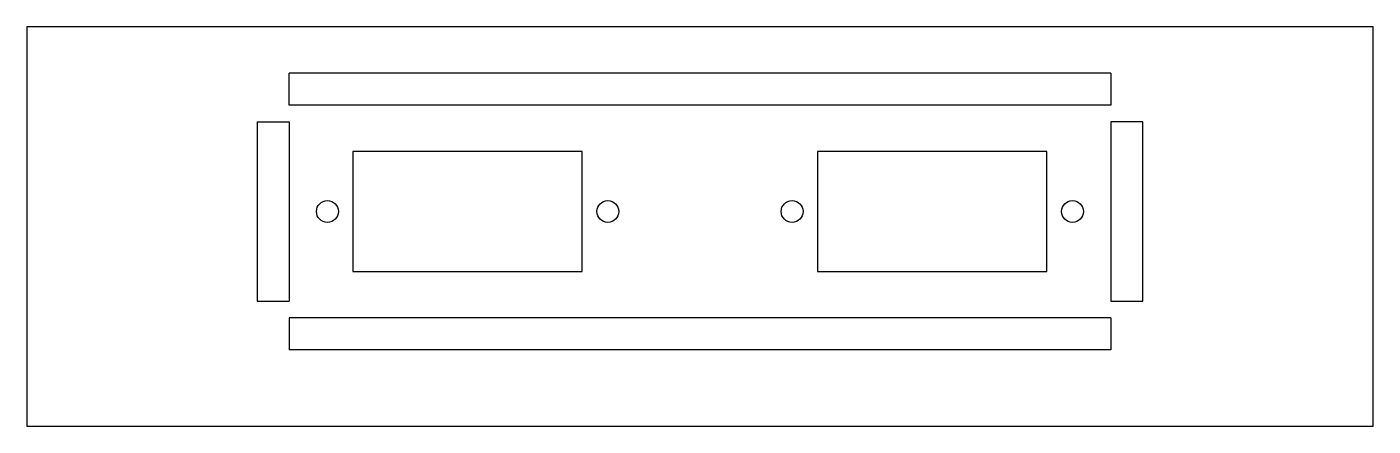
# Model space of a CAD drawing. Header units: millimetres. Extents: x -32 to 103, y -5 to 35.
import ezdxf

# ---------------------------------------------------------------- set-up
doc = ezdxf.new("R2010")
doc.units = ezdxf.units.MM

msp = doc.modelspace()

# ---------------------------------------------------------------- linework, layer by layer
at = {"color": 7, "linetype": 'Continuous', "lineweight": 25}
for p, q in [((-31.58, 34.67), (-31.58, -5.33)), ((103.42, 34.67), (-31.58, 34.67)), ((103.42, -5.33), (103.42, 34.67)), ((-5.28, 26.82), (-5.28, 30.02)), ((77.12, 30.02), (-5.28, 30.02)), ((77.12, 30.02), (77.12, 26.82)), ((77.12, 26.82), (-5.28, 26.82)), ((-8.48, 25.17), (-5.28, 25.17)), ((-8.48, 25.17), (-8.48, 7.17)), ((-5.28, 25.17), (-5.28, 7.17)), ((80.32, 25.17), (77.12, 25.17)), ((77.12, 25.17), (77.12, 7.17)), ((80.32, 7.17), (80.32, 25.17)), ((24.12, 22.17), (1.12, 22.17)), ((1.12, 22.17), (1.12, 10.17)), ((24.12, 10.17), (24.12, 22.17)), ((70.72, 22.17), (47.72, 22.17)), ((47.72, 22.17), (47.72, 10.17)), ((70.72, 10.17), (70.72, 22.17)), ((1.12, 10.17), (24.12, 10.17)), ((47.72, 10.17), (70.72, 10.17)), ((-8.48, 7.17), (-5.28, 7.17)), ((77.12, 7.17), (80.32, 7.17)), ((77.12, 5.52), (-5.28, 5.52)), ((-5.28, 5.52), (-5.28, 2.32)), ((77.12, 5.52), (77.12, 2.32)), ((77.12, 2.32), (-5.28, 2.32)), ((-31.58, -5.33), (103.42, -5.33))]:
    msp.add_line(p, q, dxfattribs=at)
for centre in [(-1.44, 16.17), (26.68, 16.17), (45.16, 16.17), (73.28, 16.17)]:
    msp.add_circle(centre, 1.1, dxfattribs=at)

doc.saveas('drawing.dxf')
